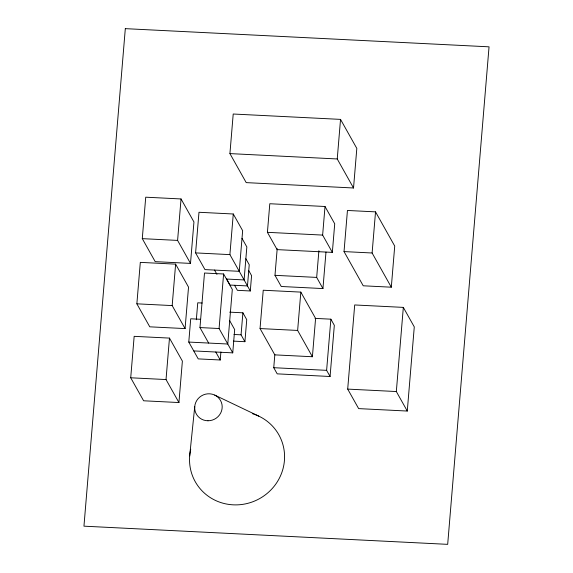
<?xml version="1.0" encoding="UTF-8"?>
<svg xmlns="http://www.w3.org/2000/svg" width="573" height="573" viewBox="0 0 573 573"><rect width="100%" height="100%" fill="white"/><g stroke="black" fill="none" stroke-linecap="round" stroke-linejoin="round"><path stroke-width="0.86" d="M130.716 377.786L134.161 336.337L169.472 338.099L182.379 361.097L178.934 402.547L143.622 400.785L130.716 377.786L166.027 379.555L178.934 402.547M136.861 303.826L140.313 262.37L175.625 264.139L188.531 287.13L185.079 328.587L149.768 326.825L136.861 303.826L172.179 305.588L185.079 328.587M142.283 238.64L145.728 197.191L181.039 198.953L193.946 221.952L190.501 263.401L155.19 261.639L142.283 238.64L177.594 240.409L190.501 263.401M166.027 379.555L169.472 338.099M172.179 305.588L175.625 264.139M177.594 240.409L181.039 198.953M195.601 252.901L198.981 212.275L233.275 213.994L242.644 230.683L239.263 271.308L204.969 269.596L195.601 252.901L229.902 254.62L250.301 290.977L237.401 290.332L234.572 285.29M220.899 351.972L220.233 359.994L198.222 358.891L188.782 342.067L190.716 318.789L200.464 319.276M196.338 319.734L197.749 302.802L202.147 303.024M208.651 343.062L199.963 327.57L204.497 273.027L223.613 273.987L232.309 289.48L227.775 344.015L188.782 342.067M229.923 153.6L233.211 114.02L340.534 119.385L356.821 148.414L353.527 187.987L246.211 182.622L229.923 153.6L337.239 158.965L353.527 187.987M193.746 350.92L232.745 352.868L219.079 328.522L223.613 273.987M229.902 254.62L233.275 213.994M232.745 352.868L234.679 329.59L229.709 320.737M233.419 341.121L244.915 341.701L241.061 334.833L242.895 312.808L229.63 312.149M244.915 341.701L246.741 319.67L242.895 312.808M250.301 290.977L251.576 275.642L248.746 270.599M267.419 232.33L269.797 203.737L325.013 206.495L334.718 223.792L332.34 252.385L277.124 249.62L267.419 232.33L322.635 235.088L332.34 252.385M260.049 328.558L263.236 290.232L300.825 292.108L315.587 318.416L312.4 356.743L274.811 354.866L260.049 328.558L297.638 330.442L312.4 356.743M325.98 252.077L322.943 288.57L281.25 286.486L274.983 275.327L277.203 248.625M315.007 318.387L330.872 319.175L334.324 325.335L330.069 376.497L277.196 373.854L273.744 367.701L274.847 354.465M297.638 330.442L300.825 292.108M322.943 288.57L316.676 277.411L318.896 250.709M322.635 235.088L325.013 206.495M337.239 158.965L340.534 119.385M330.069 376.497L326.617 370.344L330.872 319.175M344.029 251.59L347.446 210.463L375.53 211.867L394.725 246.068L391.309 287.195L363.225 285.791L344.029 251.59L372.113 252.994L391.309 287.195M347.696 389.103L354.694 304.958L403.328 307.386L414.279 326.897L407.281 411.049L358.648 408.613L347.696 389.103L396.33 391.538L407.281 411.049M372.113 252.994L375.53 211.867M396.33 391.538L403.328 307.386M189.684 455.886L194.741 406.586M274.983 275.327L316.676 277.411M226.435 279.037L244.098 279.925L246.841 246.956L242.007 238.347M199.963 327.57L219.079 328.522M233.985 334.482L241.061 334.833M273.744 367.701L326.617 370.344M214.725 395.084L258.76 416.127M245.86 258.731L249.234 264.74L247.472 285.934L230.031 285.06L226.657 279.051M214.538 270.076L216.952 274.381M215.756 352.015L220.233 359.994M252.521 413.706A47.931 46.227 -29.3 0 1 282.518 470.469A47.931 46.227 -29.3 0 1 224.831 503.674A47.931 46.227 -29.3 0 1 190.716 449.282M125.315 28.65L83.952 526.172L447.685 544.35L489.048 46.828L125.315 28.65M207.978 420.768A13.867 13.372 -29.3 0 0 220.576 400.563A13.867 13.372 -29.3 0 0 196.775 400.491A13.867 13.372 -29.3 0 0 207.978 420.768"/></g></svg>
